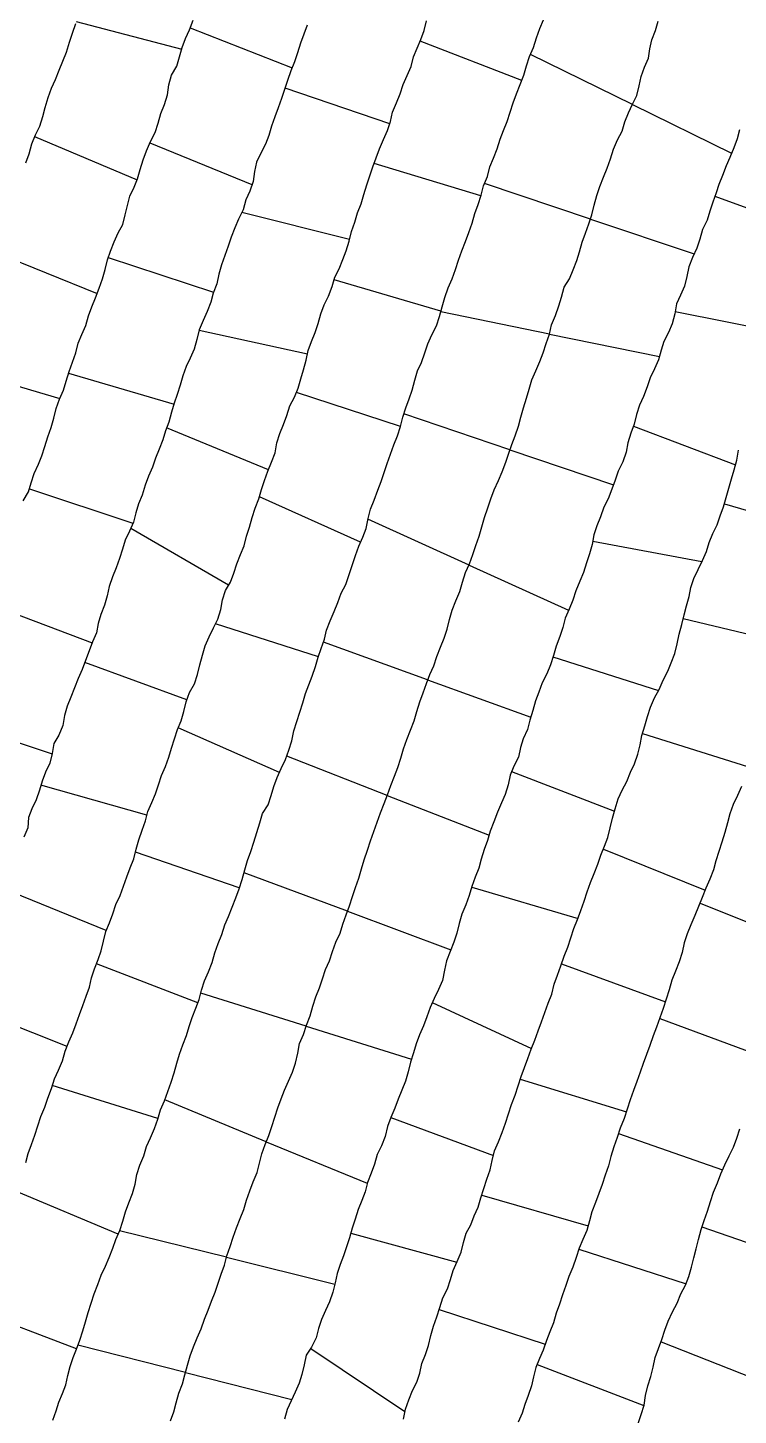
# Model space of a CAD drawing. Extents: x 703186 to 703989, y 1560402 to 1561368.
# Drawn here: x 703787.1 to 703816.1, y 1560794 to 1560850.6 of the extents above; entities that cross this region are included whole.
import ezdxf

# ---------------------------------------------------------------- set-up
doc = ezdxf.new("R2010")
doc.units = 0
doc.layers.add('10124_2002_REAL', color=30, linetype='Continuous')
doc.layers.add('AGROCAD PLL', color=7, linetype='Continuous')

msp = doc.modelspace()

# ---------------------------------------------------------------- linework, layer by layer
at = {"layer": '10124_2002_REAL'}
for points in [[(703786.9329, 1560831.3266), (703787.1387, 1560831.6925), (703787.2597, 1560832.0584), (703787.3738, 1560832.4461), (703787.5539, 1560832.8212), (703787.6947, 1560833.1725), (703787.8152, 1560833.5503), (703787.937, 1560833.9451), (703788.0647, 1560834.329), (703788.1853, 1560834.7102), (703788.2688, 1560835.0987), (703788.4092, 1560835.4786), (703788.5717, 1560835.8412), (703788.6835, 1560836.2093), (703788.7994, 1560836.6052), (703788.945, 1560836.9951), (703789.0772, 1560837.3697), (703789.1686, 1560837.7637), (703789.3287, 1560838.1278), (703789.486, 1560838.4893), (703789.5896, 1560838.8877), (703789.7248, 1560839.2559), (703789.8772, 1560839.6226), (703790.0305, 1560840.013), (703790.1723, 1560840.3947), (703790.2785, 1560840.7773), (703790.373, 1560841.17), (703790.4905, 1560841.5286), (703790.6414, 1560841.9007), (703790.8109, 1560842.2761), (703790.9926, 1560842.6188), (703791.0925, 1560843.0017), (703791.182, 1560843.3874), (703791.2899, 1560843.7765), (703791.4602, 1560844.1378), (703791.6019, 1560844.4834), (703791.7069, 1560844.8552), (703791.8302, 1560845.2576), (703791.9668, 1560845.6188), (703792.1217, 1560845.9976), (703792.3149, 1560846.3763), (703792.44, 1560846.7527), (703792.5454, 1560847.1428), (703792.6951, 1560847.5194), (703792.824, 1560847.9072), (703792.8827, 1560848.3165), (703792.9919, 1560848.7099), (703793.2075, 1560849.076), (703793.3174, 1560849.4574), (703793.4244, 1560849.8394), (703793.562, 1560850.2151), (703793.7228, 1560850.5626), (703793.875, 1560850.9524)], [(703798.5268, 1560850.7599), (703798.3938, 1560850.386), (703798.2544, 1560850.0128), (703798.1368, 1560849.6305), (703798.0129, 1560849.2598), (703797.863, 1560848.89), (703797.7278, 1560848.5005), (703797.6058, 1560848.1204), (703797.4772, 1560847.7573), (703797.3448, 1560847.3767), (703797.2096, 1560847.0107), (703797.0722, 1560846.628), (703796.9581, 1560846.2507), (703796.8211, 1560845.8981), (703796.6378, 1560845.5239), (703796.4591, 1560845.1532), (703796.3717, 1560844.7719), (703796.3165, 1560844.3676), (703796.1784, 1560843.974), (703796.0153, 1560843.6191), (703795.9083, 1560843.2088), (703795.7188, 1560842.8325), (703795.5718, 1560842.4733), (703795.4166, 1560842.0904), (703795.3013, 1560841.7231), (703795.1591, 1560841.343), (703795.0294, 1560840.9652), (703794.9246, 1560840.589), (703794.8311, 1560840.1934), (703794.6815, 1560839.8102), (703794.5849, 1560839.4363), (703794.4468, 1560839.0657), (703794.2832, 1560838.6982), (703794.1164, 1560838.3079), (703794.0163, 1560837.9236), (703793.9088, 1560837.5284), (703793.7522, 1560837.1526), (703793.5786, 1560836.8111), (703793.4486, 1560836.4343), (703793.3396, 1560836.0498), (703793.2212, 1560835.6665), (703793.1, 1560835.3173), (703792.9865, 1560834.9472), (703792.8731, 1560834.5467), (703792.7414, 1560834.1922), (703792.6299, 1560833.8244), (703792.4762, 1560833.4408), (703792.3281, 1560833.0758), (703792.209, 1560832.6982), (703792.0466, 1560832.3323), (703791.9136, 1560831.9648), (703791.7918, 1560831.5631), (703791.6438, 1560831.2049), (703791.524, 1560830.8363), (703791.4304, 1560830.4598), (703791.273, 1560830.0941), (703791.0884, 1560829.7241), (703790.9771, 1560829.3472), (703790.8589, 1560828.9721), (703790.7319, 1560828.5894), (703790.5707, 1560828.2186), (703790.4424, 1560827.8353), (703790.3519, 1560827.451), (703790.2507, 1560827.0652), (703790.104, 1560826.6791), (703789.9864, 1560826.3182), (703789.9167, 1560825.9377), (703789.763, 1560825.5703), (703789.6269, 1560825.1979), (703789.4729, 1560824.8131), (703789.3315, 1560824.4428), (703789.1794, 1560824.0661), (703789.0187, 1560823.6933), (703788.8731, 1560823.3155), (703788.7229, 1560822.9455), (703788.6187, 1560822.5548), (703788.5493, 1560822.1525), (703788.3816, 1560821.7601), (703788.185, 1560821.419), (703788.1091, 1560821.0135), (703788.0163, 1560820.6189), (703787.8365, 1560820.2533), (703787.7019, 1560819.8827), (703787.5898, 1560819.5093), (703787.4566, 1560819.1224), (703787.2845, 1560818.7503), (703787.1483, 1560818.3966), (703787.1141, 1560817.9745), (703786.9549, 1560817.5888)], [(703789.0669, 1560850.8049), (703788.9294, 1560850.417), (703788.8082, 1560850.0398), (703788.6792, 1560849.6438), (703788.5309, 1560849.2722), (703788.389, 1560848.9047), (703788.2327, 1560848.5268), (703788.069, 1560848.17), (703787.9399, 1560847.7899), (703787.8118, 1560847.3737), (703787.7153, 1560847.0051), (703787.5951, 1560846.6201), (703787.4147, 1560846.2602), (703787.2605, 1560845.8939), (703787.162, 1560845.4891), (703787.0226, 1560845.1147)], [(703787.0387, 1560804.3045), (703787.1308, 1560804.6718), (703787.2701, 1560805.0361), (703787.397, 1560805.4258), (703787.5272, 1560805.8), (703787.6443, 1560806.1782), (703787.8156, 1560806.5619), (703787.9363, 1560806.9383), (703788.0771, 1560807.3288), (703788.2012, 1560807.7186), (703788.3638, 1560808.0815), (703788.5314, 1560808.4603), (703788.6467, 1560808.8461), (703788.798, 1560809.2271), (703788.9549, 1560809.5993), (703789.0951, 1560809.962), (703789.2284, 1560810.3518), (703789.3665, 1560810.723), (703789.5054, 1560811.0982), (703789.6321, 1560811.4681), (703789.7212, 1560811.8421), (703789.8402, 1560812.2195), (703789.9883, 1560812.5904), (703790.1126, 1560812.9517), (703790.2099, 1560813.3464), (703790.3033, 1560813.7333), (703790.4527, 1560814.0985), (703790.5825, 1560814.465), (703790.7097, 1560814.8441), (703790.8869, 1560815.211), (703791.0313, 1560815.5916), (703791.1648, 1560815.9703), (703791.3012, 1560816.3424), (703791.4485, 1560816.7131), (703791.5483, 1560817.1018), (703791.6509, 1560817.4782), (703791.7914, 1560817.874), (703791.9185, 1560818.2625), (703792.0247, 1560818.6377), (703792.1766, 1560819.0027), (703792.3374, 1560819.3685), (703792.4494, 1560819.7335), (703792.5835, 1560820.1075), (703792.7357, 1560820.4767), (703792.8701, 1560820.8539), (703792.9853, 1560821.2229), (703793.1106, 1560821.6059), (703793.2323, 1560821.9863), (703793.3815, 1560822.3449), (703793.4918, 1560822.723), (703793.5857, 1560823.1192), (703793.7247, 1560823.4998), (703793.9194, 1560823.8562), (703794.0408, 1560824.2393), (703794.1416, 1560824.6306), (703794.2476, 1560825.0219), (703794.3541, 1560825.4048), (703794.5181, 1560825.7778), (703794.6996, 1560826.1391), (703794.8731, 1560826.4986), (703794.9958, 1560826.8893), (703795.0716, 1560827.289), (703795.1917, 1560827.6626), (703795.389, 1560828.0018), (703795.5259, 1560828.3761), (703795.6487, 1560828.757), (703795.7986, 1560829.1313), (703795.9528, 1560829.4945), (703796.0448, 1560829.8787), (703796.1661, 1560830.2584), (703796.285, 1560830.6426), (703796.4034, 1560831.0265), (703796.5486, 1560831.4117), (703796.6659, 1560831.7856), (703796.7808, 1560832.1631), (703796.9218, 1560832.5418), (703797.0734, 1560832.9103), (703797.2136, 1560833.2924), (703797.293, 1560833.6936), (703797.4066, 1560834.0768), (703797.566, 1560834.4459), (703797.6941, 1560834.8168), (703797.8162, 1560835.2072), (703798.0135, 1560835.5634), (703798.1563, 1560835.9295), (703798.2705, 1560836.3144), (703798.3825, 1560836.6795), (703798.4818, 1560837.0685), (703798.5684, 1560837.4651), (703798.6967, 1560837.8316), (703798.8537, 1560838.2093), (703798.9704, 1560838.5758), (703799.088, 1560838.9599), (703799.2253, 1560839.3266), (703799.3943, 1560839.6901), (703799.5502, 1560840.0776), (703799.6528, 1560840.459), (703799.8339, 1560840.8066), (703799.9887, 1560841.1774), (703800.1208, 1560841.5405), (703800.237, 1560841.9262), (703800.3366, 1560842.3263), (703800.4694, 1560842.7143), (703800.5888, 1560843.0836), (703800.7361, 1560843.4538), (703800.835, 1560843.8374), (703800.9571, 1560844.2287), (703801.0809, 1560844.6013), (703801.2072, 1560844.9676), (703801.3395, 1560845.3408), (703801.4759, 1560845.7077), (703801.64, 1560846.0784), (703801.8053, 1560846.448), (703801.9316, 1560846.8175), (703802.0173, 1560847.2079), (703802.1798, 1560847.5803), (703802.3288, 1560847.944), (703802.4516, 1560848.3363), (703802.6134, 1560848.7049), (703802.7707, 1560849.0673), (703802.8754, 1560849.4542), (703803.0157, 1560849.8083), (703803.1744, 1560850.1697), (703803.3019, 1560850.5404), (703803.3981, 1560850.9258)], [(703788.1367, 1560793.7763), (703788.2724, 1560794.16), (703788.3889, 1560794.518), (703788.5276, 1560794.873), (703788.6709, 1560795.2245), (703788.7481, 1560795.6069), (703788.8481, 1560795.9697), (703788.9703, 1560796.3357), (703789.0991, 1560796.6866), (703789.2397, 1560797.0553), (703789.3683, 1560797.4356), (703789.4707, 1560797.8016), (703789.577, 1560798.1799), (703789.7044, 1560798.5572), (703789.8285, 1560798.9414), (703789.9704, 1560799.3233), (703790.1176, 1560799.6978), (703790.285, 1560800.0741), (703790.4426, 1560800.4317), (703790.5884, 1560800.8034), (703790.717, 1560801.1598), (703790.8685, 1560801.5218), (703790.9999, 1560801.9153), (703791.1077, 1560802.2967), (703791.2452, 1560802.6624), (703791.3936, 1560803.043), (703791.5075, 1560803.4266), (703791.5638, 1560803.8161), (703791.6948, 1560804.1966), (703791.8543, 1560804.5732), (703791.9661, 1560804.958), (703792.123, 1560805.316), (703792.2951, 1560805.6907), (703792.4217, 1560806.0731), (703792.5421, 1560806.4577), (703792.702, 1560806.8188), (703792.8358, 1560807.2092), (703792.9736, 1560807.5865), (703793.0991, 1560807.9609), (703793.2061, 1560808.3636), (703793.3129, 1560808.7293), (703793.4504, 1560809.1131), (703793.6041, 1560809.4865), (703793.7009, 1560809.8578), (703793.8325, 1560810.2219), (703793.9779, 1560810.6058), (703794.1159, 1560810.9648), (703794.2136, 1560811.3494), (703794.3376, 1560811.722), (703794.4931, 1560812.0946), (703794.649, 1560812.4766), (703794.761, 1560812.8661), (703794.89, 1560813.2497), (703795.0388, 1560813.6237), (703795.1632, 1560814.0112), (703795.3073, 1560814.3588), (703795.4681, 1560814.7388), (703795.6109, 1560815.1206), (703795.7437, 1560815.4883), (703795.8731, 1560815.8632), (703795.985, 1560816.2538), (703796.0959, 1560816.6372), (703796.2203, 1560817.0132), (703796.3477, 1560817.3869), (703796.4701, 1560817.7876), (703796.5952, 1560818.175), (703796.7068, 1560818.5568), (703796.9277, 1560818.9187), (703797.0526, 1560819.2876), (703797.1676, 1560819.6672), (703797.304, 1560820.0261), (703797.4659, 1560820.3936), (703797.6371, 1560820.7668), (703797.7832, 1560821.1386), (703797.8949, 1560821.5319), (703797.9869, 1560821.9343), (703798.1045, 1560822.3119), (703798.231, 1560822.7008), (703798.3466, 1560823.0735), (703798.4589, 1560823.4534), (703798.5997, 1560823.8158), (703798.7332, 1560824.1728), (703798.8643, 1560824.5641), (703798.9788, 1560824.9388), (703799.0951, 1560825.3025), (703799.2366, 1560825.6829), (703799.3206, 1560826.048), (703799.4654, 1560826.4327), (703799.6276, 1560826.8065), (703799.7829, 1560827.1696), (703799.9096, 1560827.5638), (703800.1028, 1560827.9166), (703800.2443, 1560828.3232), (703800.3733, 1560828.7295), (703800.5056, 1560829.0938), (703800.6336, 1560829.4785), (703800.7996, 1560829.8502), (703800.9401, 1560830.2022), (703801.0155, 1560830.608), (703801.1129, 1560830.9902), (703801.2695, 1560831.3603), (703801.417, 1560831.7573), (703801.5516, 1560832.1231), (703801.6689, 1560832.4894), (703801.7991, 1560832.8547), (703801.9311, 1560833.2378), (703802.0704, 1560833.6098), (703802.2092, 1560833.9868), (703802.3339, 1560834.3702), (703802.4281, 1560834.7512), (703802.557, 1560835.126), (703802.6923, 1560835.4993), (703802.8152, 1560835.8495), (703802.9225, 1560836.2536), (703803.0303, 1560836.6389), (703803.2006, 1560836.9819), (703803.3364, 1560837.366), (703803.4493, 1560837.7421), (703803.6249, 1560838.1087), (703803.8046, 1560838.4718), (703803.9277, 1560838.8618), (703804.0409, 1560839.2469), (703804.1494, 1560839.6338), (703804.2853, 1560840.0202), (703804.4457, 1560840.3897), (703804.5869, 1560840.7775), (703804.7065, 1560841.1568), (703804.841, 1560841.5312), (703804.9975, 1560841.9163), (703805.1307, 1560842.2847), (703805.2661, 1560842.6734), (703805.3786, 1560843.0626), (703805.51, 1560843.4304), (703805.6266, 1560843.8154), (703805.7306, 1560844.1964), (703805.8876, 1560844.5793), (703805.9917, 1560844.975), (703806.1434, 1560845.3205), (703806.2803, 1560845.7039), (703806.4044, 1560846.1028), (703806.5415, 1560846.4472), (703806.6897, 1560846.8194), (703806.8166, 1560847.1971), (703806.9464, 1560847.579), (703807.0751, 1560847.9556), (703807.229, 1560848.3298), (703807.3778, 1560848.7142), (703807.4904, 1560849.0977), (703807.6057, 1560849.4762), (703807.7766, 1560849.8451), (703807.8936, 1560850.2318), (703808.0243, 1560850.6154), (703808.1769, 1560850.9779)], [(703792.9483, 1560793.7503), (703793.0779, 1560794.118), (703793.1725, 1560794.4963), (703793.2893, 1560794.8863), (703793.4326, 1560795.2673), (703793.5355, 1560795.6352), (703793.6349, 1560796.0257), (703793.7484, 1560796.403), (703793.8842, 1560796.7823), (703794.0332, 1560797.1476), (703794.201, 1560797.5149), (703794.3334, 1560797.9061), (703794.4765, 1560798.281), (703794.6217, 1560798.6441), (703794.7664, 1560799.0116), (703794.8873, 1560799.3759), (703795.019, 1560799.7447), (703795.1506, 1560800.1192), (703795.2439, 1560800.4966), (703795.3752, 1560800.8756), (703795.5073, 1560801.2535), (703795.6376, 1560801.6421), (703795.7842, 1560802.0186), (703795.9366, 1560802.3854), (703796.0524, 1560802.7696), (703796.1814, 1560803.1471), (703796.3231, 1560803.516), (703796.4823, 1560803.8917), (703796.5816, 1560804.2728), (703796.6761, 1560804.6623), (703796.8094, 1560805.0353), (703796.9613, 1560805.4041), (703797.0867, 1560805.779), (703797.2051, 1560806.157), (703797.3293, 1560806.5401), (703797.461, 1560806.9122), (703797.5978, 1560807.2661), (703797.7671, 1560807.6326), (703797.9234, 1560808.0012), (703798.0522, 1560808.3675), (703798.1389, 1560808.7715), (703798.2105, 1560809.1702), (703798.3823, 1560809.5356), (703798.5028, 1560809.9207), (703798.6515, 1560810.302), (703798.7557, 1560810.692), (703798.8864, 1560811.0736), (703799.0313, 1560811.4396), (703799.1556, 1560811.8076), (703799.2746, 1560812.1942), (703799.438, 1560812.5472), (703799.5621, 1560812.921), (703799.6955, 1560813.3031), (703799.8738, 1560813.6714), (703799.9844, 1560814.0413), (703800.114, 1560814.4135), (703800.255, 1560814.793), (703800.3815, 1560815.165), (703800.5061, 1560815.531), (703800.6329, 1560815.9188), (703800.7458, 1560816.2925), (703800.8611, 1560816.6673), (703800.9913, 1560817.0665), (703801.1185, 1560817.4366), (703801.2493, 1560817.8291), (703801.3792, 1560818.2003), (703801.5171, 1560818.5793), (703801.6694, 1560818.9675), (703801.8097, 1560819.3265), (703801.9467, 1560819.7012), (703802.0882, 1560820.0773), (703802.2297, 1560820.4347), (703802.3549, 1560820.816), (703802.4665, 1560821.1991), (703802.598, 1560821.581), (703802.7479, 1560821.9662), (703802.8922, 1560822.3419), (703803.006, 1560822.7281), (703803.132, 1560823.1146), (703803.2676, 1560823.4834), (703803.3944, 1560823.8637), (703803.5313, 1560824.2419), (703803.7007, 1560824.595), (703803.823, 1560824.9675), (703803.9714, 1560825.3485), (703804.1178, 1560825.7156), (703804.2457, 1560826.0884), (703804.3428, 1560826.4766), (703804.448, 1560826.8656), (703804.5969, 1560827.2452), (703804.7588, 1560827.6217), (703804.8644, 1560828.0097), (703804.9965, 1560828.3946), (703805.1595, 1560828.7551), (703805.2948, 1560829.1323), (703805.4212, 1560829.5073), (703805.5577, 1560829.8881), (703805.6561, 1560830.2659), (703805.7669, 1560830.6505), (703805.9057, 1560831.0375), (703806.0214, 1560831.4099), (703806.1666, 1560831.7798), (703806.3363, 1560832.1592), (703806.4909, 1560832.5181), (703806.6373, 1560832.9032), (703806.7636, 1560833.277), (703806.88, 1560833.6219), (703807.0237, 1560833.9862), (703807.1572, 1560834.3756), (703807.2487, 1560834.7423), (703807.3591, 1560835.1214), (703807.4839, 1560835.5167), (703807.5912, 1560835.8935), (703807.7077, 1560836.2751), (703807.8595, 1560836.641), (703808.0243, 1560837.0125), (703808.1702, 1560837.379), (703808.2887, 1560837.7564), (703808.4286, 1560838.1324), (703808.5081, 1560838.5192), (703808.6709, 1560838.8967), (703808.8061, 1560839.2884), (703808.9208, 1560839.6499), (703809.029, 1560840.0582), (703809.237, 1560840.3976), (703809.3869, 1560840.7623), (703809.5369, 1560841.1377), (703809.6482, 1560841.495), (703809.753, 1560841.8943), (703809.8888, 1560842.2624), (703810.0337, 1560842.6387), (703810.1577, 1560843.0082), (703810.2441, 1560843.4038), (703810.3574, 1560843.8002), (703810.4831, 1560844.165), (703810.6318, 1560844.5414), (703810.7749, 1560844.9165), (703810.9139, 1560845.2937), (703811.0413, 1560845.6875), (703811.2074, 1560846.0654), (703811.393, 1560846.4191), (703811.5064, 1560846.8061), (703811.6441, 1560847.1718), (703811.8204, 1560847.531), (703811.9856, 1560847.8876), (703812.0871, 1560848.2733), (703812.1705, 1560848.6621), (703812.2978, 1560849.0331), (703812.4611, 1560849.4069), (703812.5259, 1560849.7872), (703812.5978, 1560850.1571), (703812.7483, 1560850.5349), (703812.8644, 1560850.9122)], [(703816.1857, 1560846.4809), (703816.0838, 1560846.1177), (703815.9501, 1560845.7405), (703815.7853, 1560845.3519), (703815.6408, 1560845.004), (703815.4853, 1560844.6167), (703815.3356, 1560844.2481), (703815.231, 1560843.9026), (703815.0941, 1560843.527), (703814.9766, 1560843.1556), (703814.8641, 1560842.7865), (703814.6746, 1560842.4078), (703814.5697, 1560842.0151), (703814.4422, 1560841.6467), (703814.2632, 1560841.2648), (703814.1091, 1560840.8801), (703814.0379, 1560840.4933), (703813.9333, 1560840.0923), (703813.771, 1560839.7269), (703813.6177, 1560839.3676), (703813.5369, 1560838.9602), (703813.4338, 1560838.5618), (703813.2821, 1560838.208), (703813.097, 1560837.8361), (703812.983, 1560837.4771), (703812.8771, 1560837.0904), (703812.71, 1560836.72), (703812.5323, 1560836.3524), (703812.4154, 1560835.9796), (703812.2605, 1560835.5943), (703812.0957, 1560835.2343), (703811.981, 1560834.8525), (703811.8867, 1560834.4595), (703811.7459, 1560834.0862), (703811.6205, 1560833.6988), (703811.5536, 1560833.3139), (703811.4226, 1560832.9238), (703811.2281, 1560832.545), (703811.1, 1560832.1745), (703810.9716, 1560831.8004), (703810.8248, 1560831.4095), (703810.6469, 1560831.0641), (703810.5018, 1560830.6758), (703810.3588, 1560830.3066), (703810.238, 1560829.9367), (703810.1636, 1560829.5388), (703810.0562, 1560829.166), (703809.9334, 1560828.802), (703809.8078, 1560828.3993), (703809.6652, 1560828.0425), (703809.4953, 1560827.6558), (703809.3721, 1560827.2687), (703809.2241, 1560826.9101), (703809.0688, 1560826.5334), (703808.9666, 1560826.1591), (703808.8449, 1560825.7832), (703808.6974, 1560825.397), (703808.5831, 1560825.0135), (703808.4586, 1560824.6252), (703808.3211, 1560824.2681), (703808.1302, 1560823.8971), (703807.9881, 1560823.5164), (703807.8494, 1560823.1546), (703807.7384, 1560822.7669), (703807.6225, 1560822.3707), (703807.5206, 1560821.9953), (703807.3475, 1560821.6139), (703807.2341, 1560821.2485), (703807.1558, 1560820.8645), (703806.9634, 1560820.4877), (703806.8218, 1560820.1204), (703806.7343, 1560819.7328), (703806.6143, 1560819.3413), (703806.4577, 1560818.9886), (703806.3008, 1560818.6172), (703806.1538, 1560818.2149), (703805.9999, 1560817.8431), (703805.8974, 1560817.4558), (703805.7596, 1560817.0822), (703805.6386, 1560816.6943), (703805.5338, 1560816.3285), (703805.3825, 1560815.9645), (703805.2557, 1560815.5806), (703805.145, 1560815.2038), (703805.0117, 1560814.8222), (703804.8408, 1560814.4512), (703804.7391, 1560814.0642), (703804.637, 1560813.6749), (703804.5165, 1560813.3041), (703804.3705, 1560812.9175), (703804.2235, 1560812.5356), (703804.1297, 1560812.1602), (703804.0587, 1560811.7433), (703803.8883, 1560811.3666), (703803.7121, 1560810.9964), (703803.5449, 1560810.6347), (703803.4148, 1560810.2601), (703803.2734, 1560809.8828), (703803.1126, 1560809.5125), (703802.9851, 1560809.1531), (703802.8646, 1560808.7812), (703802.7443, 1560808.4084), (703802.6464, 1560808.0104), (703802.5367, 1560807.625), (703802.3955, 1560807.2619), (703802.2488, 1560806.8903), (703802.1019, 1560806.5243), (703801.939, 1560806.1409), (703801.8024, 1560805.7697), (703801.7151, 1560805.3713), (703801.5627, 1560804.9884), (703801.3892, 1560804.6367), (703801.2826, 1560804.2432), (703801.1462, 1560803.867), (703800.9846, 1560803.4951), (703800.894, 1560803.1124), (703800.7567, 1560802.7484), (703800.6084, 1560802.3825), (703800.4882, 1560801.9949), (703800.3691, 1560801.6302), (703800.2585, 1560801.2286), (703800.1265, 1560800.8658), (703800.0079, 1560800.4974), (703799.8728, 1560800.1374), (703799.7521, 1560799.7698), (703799.6652, 1560799.3921), (703799.5748, 1560799.0036), (703799.4355, 1560798.6213), (703799.281, 1560798.2564), (703799.1181, 1560797.8901), (703798.9911, 1560797.5317), (703798.8901, 1560797.1396), (703798.7037, 1560796.7614), (703798.4892, 1560796.4421), (703798.4008, 1560796.0441), (703798.307, 1560795.6486), (703798.1971, 1560795.295), (703798.0359, 1560794.9281), (703797.8731, 1560794.571), (703797.7132, 1560794.2234), (703797.6021, 1560793.8234)], [(703802.4547, 1560793.8282), (703802.5384, 1560794.2286), (703802.6721, 1560794.6153), (703802.8264, 1560794.9897), (703803.0054, 1560795.3316), (703803.126, 1560795.7062), (703803.2138, 1560796.0916), (703803.3546, 1560796.4604), (703803.4799, 1560796.8366), (703803.5711, 1560797.2337), (703803.6817, 1560797.621), (703803.8217, 1560797.9974), (703803.9465, 1560798.3801), (703804.0633, 1560798.7782), (703804.2586, 1560799.1392), (703804.377, 1560799.5337), (703804.4828, 1560799.8996), (703804.6589, 1560800.2682), (703804.8195, 1560800.6401), (703804.9076, 1560801.0376), (703805.016, 1560801.4126), (703805.208, 1560801.7585), (703805.3473, 1560802.1264), (703805.5063, 1560802.4812), (703805.6263, 1560802.8592), (703805.7357, 1560803.2405), (703805.869, 1560803.6204), (703805.9978, 1560804.0099), (703806.0866, 1560804.391), (703806.1783, 1560804.7842), (703806.3405, 1560805.1542), (703806.4914, 1560805.5344), (703806.6282, 1560805.9156), (703806.7564, 1560806.2923), (703806.8654, 1560806.6728), (703807.0249, 1560807.0549), (703807.1487, 1560807.4386), (703807.2645, 1560807.8166), (703807.4013, 1560808.1878), (703807.5357, 1560808.5572), (703807.6715, 1560808.9359), (703807.8217, 1560809.2978), (703807.9639, 1560809.6785), (703808.0958, 1560810.0534), (703808.2298, 1560810.4329), (703808.3644, 1560810.8169), (703808.5158, 1560811.1824), (703808.6183, 1560811.5857), (703808.7523, 1560811.9573), (703808.8831, 1560812.3438), (703809.0234, 1560812.7281), (703809.1744, 1560813.0949), (703809.2968, 1560813.4851), (703809.4197, 1560813.8598), (703809.5742, 1560814.2347), (703809.7081, 1560814.6031), (703809.8413, 1560814.9799), (703809.969, 1560815.3626), (703810.097, 1560815.745), (703810.25, 1560816.1089), (703810.3927, 1560816.4851), (703810.527, 1560816.8522), (703810.6765, 1560817.2218), (703810.8002, 1560817.583), (703810.9076, 1560817.9715), (703811.004, 1560818.3671), (703811.1048, 1560818.7547), (703811.2292, 1560819.1582), (703811.3871, 1560819.5103), (703811.5794, 1560819.8654), (703811.7329, 1560820.2417), (703811.8929, 1560820.5916), (703812.0308, 1560820.9779), (703812.1232, 1560821.3644), (703812.1995, 1560821.7483), (703812.3208, 1560822.1363), (703812.4315, 1560822.5218), (703812.5506, 1560822.9006), (703812.7111, 1560823.282), (703812.9002, 1560823.6268), (703813.0665, 1560823.9986), (703813.2527, 1560824.3705), (703813.3953, 1560824.7183), (703813.5478, 1560825.0987), (703813.6351, 1560825.4904), (703813.727, 1560825.8782), (703813.8314, 1560826.281), (703813.9238, 1560826.668), (703814.0183, 1560827.0369), (703814.1293, 1560827.418), (703814.2022, 1560827.7891), (703814.3261, 1560828.1548), (703814.4973, 1560828.5296), (703814.669, 1560828.8976), (703814.835, 1560829.252), (703814.9433, 1560829.6263), (703815.0904, 1560829.9932), (703815.2783, 1560830.3536), (703815.3935, 1560830.7195), (703815.5325, 1560831.0882), (703815.6425, 1560831.4641), (703815.7541, 1560831.8489), (703815.8539, 1560832.2272), (703815.9646, 1560832.5923), (703816.0754, 1560832.9907), (703816.1442, 1560833.3905)], [(703816.2695, 1560819.6595), (703816.1047, 1560819.2998), (703815.929, 1560818.931), (703815.7926, 1560818.5433), (703815.6895, 1560818.1782), (703815.5923, 1560817.776), (703815.4649, 1560817.39), (703815.3357, 1560817.0088), (703815.2223, 1560816.6252), (703815.1233, 1560816.2571), (703814.9748, 1560815.8814), (703814.815, 1560815.5053), (703814.6636, 1560815.1311), (703814.5139, 1560814.7578), (703814.3637, 1560814.3866), (703814.2035, 1560814.0139), (703814.0454, 1560813.6485), (703813.9237, 1560813.2718), (703813.8375, 1560812.8846), (703813.7249, 1560812.4983), (703813.5727, 1560812.1242), (703813.4219, 1560811.7479), (703813.3175, 1560811.3533), (703813.1922, 1560810.975), (703813.0696, 1560810.6001), (703812.9359, 1560810.2159), (703812.7913, 1560809.8262), (703812.6646, 1560809.4736), (703812.5234, 1560809.0892), (703812.3853, 1560808.7222), (703812.2503, 1560808.3528), (703812.1309, 1560807.9892), (703811.9893, 1560807.6174), (703811.8569, 1560807.2467), (703811.7183, 1560806.8669), (703811.5983, 1560806.48), (703811.4757, 1560806.0958), (703811.314, 1560805.7067), (703811.1816, 1560805.3267), (703811.0555, 1560804.9416), (703810.9342, 1560804.5484), (703810.8347, 1560804.1662), (703810.7015, 1560803.7829), (703810.5753, 1560803.4086), (703810.4416, 1560803.0448), (703810.304, 1560802.6706), (703810.1591, 1560802.2902), (703810.0599, 1560801.9214), (703809.9509, 1560801.5312), (703809.7904, 1560801.1573), (703809.6326, 1560800.806), (703809.5085, 1560800.4197), (703809.3742, 1560800.025), (703809.2179, 1560799.6559), (703809.0893, 1560799.2817), (703808.9586, 1560798.8967), (703808.8287, 1560798.5263), (703808.6922, 1560798.1512), (703808.584, 1560797.7609), (703808.4411, 1560797.3895), (703808.2983, 1560797.0312), (703808.167, 1560796.6463), (703808.0135, 1560796.2967), (703807.8707, 1560795.9276), (703807.7649, 1560795.5547), (703807.6864, 1560795.1787), (703807.5564, 1560794.7901), (703807.4156, 1560794.4184), (703807.3084, 1560794.0702), (703807.1494, 1560793.6993)], [(703812.0412, 1560793.6456), (703812.1695, 1560794.0168), (703812.2844, 1560794.3951), (703812.3517, 1560794.7945), (703812.4431, 1560795.1844), (703812.5598, 1560795.5674), (703812.6619, 1560795.9503), (703812.7449, 1560796.3378), (703812.8724, 1560796.7112), (703813.0155, 1560797.0746), (703813.1292, 1560797.4601), (703813.2733, 1560797.8297), (703813.4486, 1560798.2047), (703813.6369, 1560798.5646), (703813.7878, 1560798.9389), (703813.9774, 1560799.2992), (703814.119, 1560799.6453), (703814.2262, 1560800.0246), (703814.3208, 1560800.4112), (703814.4171, 1560800.7732), (703814.5065, 1560801.1636), (703814.6128, 1560801.5711), (703814.7403, 1560801.9399), (703814.88, 1560802.3229), (703814.9992, 1560802.7099), (703815.1227, 1560803.0971), (703815.2794, 1560803.4769), (703815.4276, 1560803.848), (703815.5825, 1560804.2136), (703815.7594, 1560804.5709), (703815.9359, 1560804.9298), (703816.0786, 1560805.2937), (703816.2049, 1560805.6808)]]:
    msp.add_lwpolyline(points, dxfattribs=at)
at = {"layer": 'AGROCAD PLL', "color": 3, "true_color": 0x00ff00}
for points in [[(703789.092, 1560850.9009), (703793.4057, 1560849.7725)], [(703793.753, 1560850.6401), (703797.9139, 1560849.0155)], [(703801.8981, 1560846.7196), (703797.625, 1560848.1802)], [(703811.8128, 1560847.5154), (703815.8603, 1560845.5288)], [(703811.8128, 1560847.5154), (703815.8603, 1560845.5288)], [(703787.3925, 1560846.2075), (703791.5851, 1560844.4425)], [(703792.1013, 1560845.9478), (703796.2725, 1560844.2421)], [(703800.2563, 1560842.0036), (703795.8533, 1560843.0997)], [(703810.0986, 1560842.832), (703814.3319, 1560841.4114)], [(703810.0986, 1560842.832), (703814.3319, 1560841.4114)], [(703785.7705, 1560841.4853), (703789.9443, 1560839.7936)], [(703790.4029, 1560841.2611), (703794.6985, 1560839.8536)], [(703803.9883, 1560839.0681), (703799.6238, 1560840.3511)], [(703808.4296, 1560838.1375), (703803.9834, 1560839.0514)], [(703798.5367, 1560837.32), (703794.1108, 1560838.2864)], [(703784.0782, 1560836.785), (703788.4193, 1560835.5011)], [(703788.781, 1560836.5422), (703793.0889, 1560835.2811)], [(703802.332, 1560834.3644), (703798.0847, 1560835.7458)], [(703796.9447, 1560832.5973), (703792.7847, 1560834.3087)], [(703811.8551, 1560834.3758), (703816.0234, 1560832.8036)], [(703806.8098, 1560833.4138), (703811.0358, 1560831.9875)], [(703806.8098, 1560833.4138), (703811.0358, 1560831.9875)], [(703787.1794, 1560831.8155), (703791.4115, 1560830.416)], [(703800.7078, 1560829.6447), (703796.5735, 1560831.4911)], [(703815.568, 1560831.2095), (703819.9188, 1560829.9363)], [(703805.1378, 1560828.7072), (703801.0092, 1560830.574)], [(703810.1898, 1560829.679), (703814.6449, 1560828.846)], [(703805.1378, 1560828.7072), (703809.2065, 1560826.8675)], [(703805.1378, 1560828.7072), (703809.2065, 1560826.8675)], [(703785.5252, 1560827.1156), (703789.749, 1560825.5321)], [(703813.8882, 1560826.5191), (703818.262, 1560825.4748)], [(703803.4478, 1560824.0113), (703799.1883, 1560825.5531)], [(703808.5652, 1560824.9578), (703812.8727, 1560823.5767)], [(703803.4478, 1560824.0113), (703807.6567, 1560822.4878)], [(703803.4478, 1560824.0113), (703807.6567, 1560822.4878)], [(703783.81, 1560822.4243), (703788.1062, 1560820.9982)], [(703783.81, 1560822.4243), (703788.1056, 1560820.9984)], [(703797.3937, 1560820.2297), (703793.2593, 1560822.0511)], [(703812.2238, 1560821.826), (703816.5162, 1560820.4841)], [(703806.8787, 1560820.268), (703811.0774, 1560818.6493)], [(703791.9813, 1560818.4845), (703787.6502, 1560819.7105)], [(703801.797, 1560819.2941), (703805.954, 1560817.6695)], [(703801.797, 1560819.2941), (703805.954, 1560817.6695)], [(703795.7546, 1560815.5198), (703791.5176, 1560816.9822)], [(703810.63, 1560817.1069), (703814.7833, 1560815.4269)], [(703800.1711, 1560814.5673), (703795.951, 1560816.1353)], [(703790.3205, 1560813.7754), (703786.1429, 1560815.4844)], [(703805.247, 1560815.5508), (703809.5889, 1560814.2752)], [(703814.5718, 1560814.9022), (703818.7608, 1560813.2224)], [(703800.1711, 1560814.5673), (703804.4002, 1560812.9961)], [(703800.1711, 1560814.5673), (703804.4002, 1560812.9961)], [(703808.909, 1560812.4148), (703813.156, 1560810.8643)], [(703798.4861, 1560809.8672), (703794.1794, 1560811.2147)], [(703788.7255, 1560809.0445), (703784.5063, 1560810.72)], [(703803.6377, 1560810.8354), (703807.6836, 1560808.9651)], [(703798.4861, 1560809.8672), (703802.7813, 1560808.5232)], [(703798.4861, 1560809.8672), (703802.7813, 1560808.5232)], [(703812.9262, 1560810.1896), (703817.1177, 1560808.6343)], [(703807.2312, 1560807.708), (703811.5664, 1560806.3799)], [(703792.4302, 1560806.1002), (703788.1159, 1560807.4508)], [(703796.8585, 1560805.1546), (703792.7163, 1560806.8606)], [(703801.9386, 1560806.1399), (703806.1344, 1560804.5958)], [(703811.2368, 1560805.4852), (703815.493, 1560804.0023)], [(703796.8585, 1560805.1546), (703800.976, 1560803.4587)], [(703796.8585, 1560805.1546), (703800.976, 1560803.4587)], [(703790.8108, 1560801.384), (703786.6591, 1560803.1215)], [(703805.6581, 1560802.9701), (703810.0045, 1560801.723)], [(703795.2285, 1560800.4341), (703790.8648, 1560801.5129)], [(703795.2285, 1560800.4341), (703790.8655, 1560801.5128)], [(703800.3124, 1560801.4244), (703804.6417, 1560800.2321)], [(703789.1008, 1560796.691), (703784.887, 1560798.2979)], [(703793.559, 1560795.7275), (703789.1603, 1560796.8472)], [(703812.9788, 1560796.9813), (703817.171, 1560795.3305)], [(703793.559, 1560795.7275), (703797.897, 1560794.6233)], [(703793.559, 1560795.7275), (703797.897, 1560794.6233)]]:
    msp.add_lwpolyline(points, dxfattribs=at)
at = {"layer": 'AGROCAD PLL', "color": 5, "true_color": 0x0000ff}
for points in [[(703807.2934, 1560848.4961), (703803.1447, 1560850.102)], [(703815.182, 1560843.7682), (703819.3259, 1560842.2579)], [(703813.5567, 1560839.0599), (703817.8758, 1560838.2033)], [(703798.9861, 1560824.9616), (703794.7804, 1560826.3065)], [(703793.6161, 1560823.2025), (703789.4402, 1560824.7275)], [(703801.797, 1560819.2941), (703797.6892, 1560820.8994)], [(703794.0607, 1560810.8211), (703789.9177, 1560812.4137)]]:
    msp.add_lwpolyline(points, dxfattribs=at)
at = {"layer": 'AGROCAD PLL', "color": 1, "true_color": 0xff0000}
for points in [[(703811.8128, 1560847.5154), (703807.645, 1560849.561)], [(703805.6191, 1560843.7907), (703801.2582, 1560845.1114)], [(703810.0986, 1560842.832), (703805.7672, 1560844.2856)], [(703808.4296, 1560838.1375), (703812.9116, 1560837.2163)], [(703808.4296, 1560838.1375), (703812.9116, 1560837.2163)], [(703806.8098, 1560833.4138), (703802.4717, 1560834.8778)], [(703795.3168, 1560827.8777), (703791.3197, 1560830.2026)], [(703814.6481, 1560801.6731), (703818.9691, 1560800.1793)], [(703814.6481, 1560801.6731), (703818.9693, 1560800.1792)], [(703809.6181, 1560800.761), (703813.9996, 1560799.3534)], [(703795.2285, 1560800.4341), (703799.6531, 1560799.3403)], [(703795.2285, 1560800.4341), (703799.6531, 1560799.3403)], [(703803.9214, 1560798.303), (703808.2506, 1560796.8913)], [(703798.6729, 1560796.7156), (703802.5183, 1560794.1324)], [(703807.9223, 1560796.061), (703812.2785, 1560794.3757)]]:
    msp.add_lwpolyline(points, dxfattribs=at)

doc.saveas('drawing.dxf')
